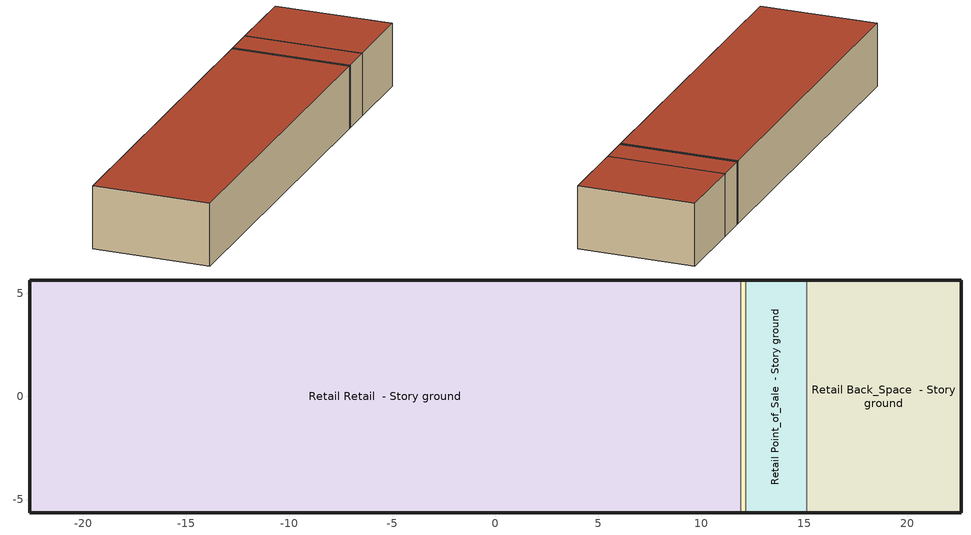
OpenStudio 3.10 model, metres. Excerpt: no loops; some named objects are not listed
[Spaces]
Retail Retail  - Story ground
 floor ground (Foundation F 1.26W/m*K Perim 80.34m Area 390.12m2): -22.6,-5.65 -22.6,5.65 11.91,5.65 11.91,-5.65 z0
 wall outside (Retail Retail  - Story ground Wall 1 c tbd): -22.6,5.65 -22.6,-5.65 z0:6.1
 wall outside (Retail Retail  - Story ground Wall 3 c tbd): 11.91,5.65 -22.6,5.65 z0:6.1
 wall outside (Retail Retail  - Story ground Wall 4 c tbd): -22.6,-5.65 11.91,-5.65 z0:6.1
 wall to Retail Entry  - Story ground: 11.91,-5.65 11.91,5.65 z0:6.1
 roof outside (Retail Retail  - Story ground RoofCeiling 1 c tbd): 11.91,-5.65 11.91,5.65 -22.6,5.65 -22.6,-5.65 z6.1
Retail Entry  - Story ground
 floor ground (Foundation F 1.26W/m*K Perim 0.47m Area 2.66m2): 11.91,-5.65 11.91,5.65 12.15,5.65 12.15,-5.65 z0
 wall outside (Retail Entry  - Story ground Wall 3 c tbd): 12.15,5.65 11.91,5.65 z0:6.1
 wall outside (Retail Entry  - Story ground Wall 2 c tbd): 11.91,-5.65 12.15,-5.65 z0:6.1
 wall to Retail Point_of_Sale  - Story ground: 12.15,-5.65 12.15,5.65 z0:6.1
 roof outside (Retail Entry  - Story ground RoofCeiling 1 c tbd): 12.15,-5.65 12.15,5.65 11.91,5.65 11.91,-5.65 z6.1
Retail Point_of_Sale  - Story ground
 floor ground (Foundation F 1.26W/m*K Perim 5.94m Area 33.57m2): 12.15,-5.65 12.15,5.65 15.12,5.65 15.12,-5.65 z0
 wall outside (Retail Point_of_Sale  - Story ground Wall 3 c tbd): 15.12,5.65 12.15,5.65 z0:6.1
 wall outside (Retail Point_of_Sale  - Story ground Wall 2 c tbd): 12.15,-5.65 15.12,-5.65 z0:6.1
 wall to Retail Back_Space  - Story ground: 15.12,-5.65 15.12,5.65 z0:6.1
 roof outside (Retail Point_of_Sale  - Story ground RoofCeiling 1 c tbd): 15.12,-5.65 15.12,5.65 12.15,5.65 12.15,-5.65 z6.1
Retail Back_Space  - Story ground
 floor ground (Foundation F 1.26W/m*K Perim 26.28m Area 84.62m2): 15.12,-5.65 15.12,5.65 22.6,5.65 22.6,-5.65 z0
 wall outside (Retail Back_Space  - Story ground Wall 2 c tbd): 22.6,5.65 15.12,5.65 z0:6.1
 wall outside (Retail Back_Space  - Story ground Wall 4 c tbd): 22.6,-5.65 22.6,5.65 z0:6.1
 wall outside (Retail Back_Space  - Story ground Wall 3 c tbd): 15.12,-5.65 22.6,-5.65 z0:6.1
 roof outside (Retail Back_Space  - Story ground RoofCeiling 1 c tbd): 22.6,-5.65 22.6,5.65 15.12,5.65 15.12,-5.65 z6.1
[Building]
ComStock DOE Ref 1980-2004|RetailStandalone: North Axis {deg}=135; Default Construction Set=ComStock DOE Ref 1980-2004 - Retail - ASHRAE 169-2013-3A; Default Schedule Set=Building Default Schedule Set; Standards Building Type=Retail
[Site]
Dothan Rgnl_AL_USA: Latitude {deg}=31.32; Longitude {deg}=-85.45; Time Zone {hr}=-6; Elevation {m}=108; Terrain=City
[Site:WaterMainsTemperature]
Calculation Method=Correlation; Annual Average Outdoor Air Temperature {C}=19.6408; Maximum Difference In Monthly Average Outdoor Air Temperatures {deltaC}=19.94
[SizingPeriod:DesignDay] Barometric Pressure {Pa}=100034; Wind Speed {m/s}=3.5; Wind Direction {deg}=320; Rain Indicator=No; Snow Indicator=No; Day of Month=21; Daylight Saving Time Indicator=No; Humidity Condition Type=Wetbulb; Dry-Bulb Temperature Range Modifier Type=DefaultMultipliers
Name | Maximum Dry-Bulb Temperature {C} | Daily Dry-Bulb Temperature Range {deltaC} | Month | Day Type | Wetbulb or DewPoint at Maximum Dry-Bulb {C} | Solar Model Indicator | ASHRAE Clear Sky Optical Depth for Beam Irradiance | ASHRAE Clear Sky Optical Depth for Diffuse Irradiance | Sky Clearness
Dothan Rgnl Ann Clg .4% Condns DB=>MWB 1 | 35.9 | 9.9 | 7 | SummerDesignDay | 24.5 | ASHRAETau | 0.45 | 2.192
Dothan Rgnl Ann Clg .4% Condns WB=>MDB 1 | 32.1 | 9.9 | 7 | SummerDesignDay | 26.6 | ASHRAETau | 0.45 | 2.192
Dothan Rgnl Ann Htg 99.6% Condns DB 1 | -2.5 | 0 | 1 | WinterDesignDay | -2.5 | ASHRAEClearSky |  |  | 0
Dothan Rgnl August .4% Condns DB=>MCWB 1 | 37 | 9.8 | 8 | SummerDesignDay | 25.6 | ASHRAETau | 0.423 | 2.313
[ClimateZones]
Climate Zone Institution Name 1=ASHRAE; Climate Zone Document Name 1=ANSI/ASHRAE Standard 169; Climate Zone Document Year 1=2006; Climate Zone Value 1=ASHRAE 169-2013-3A; Climate Zone Institution Name 2=CEC; Climate Zone Document Name 2=California Climate Zone Descriptions; Climate Zone Document Year 2=1995
[Site:GroundTemperature:FCfactorMethod]
January Ground Temperature {C}=21.59; February Ground Temperature {C}=13.11; March Ground Temperature {C}=12.01; April Ground Temperature {C}=7.47; May Ground Temperature {C}=17.18; June Ground Temperature {C}=14.77; July Ground Temperature {C}=18.14; August Ground Temperature {C}=24.5; September Ground Temperature {C}=27; October Ground Temperature {C}=27.41; November Ground Temperature {C}=26.18; December Ground Temperature {C}=26.33
[Construction:FfactorGroundFloor] F-Factor {W/m-K}=1.26344
Name | Area {m2} | PerimeterExposed {m}
Foundation F 1.26W/m*K Perim 5.94m Area 33.57m2 | 33.5705 | 5.94048
Foundation F 1.26W/m*K Perim 0.47m Area 2.66m2 | 2.65703 | 0.470175
Foundation F 1.26W/m*K Perim 26.28m Area 84.62m2 | 84.6161 | 26.2756
Foundation F 1.26W/m*K Perim 80.34m Area 390.12m2 | 390.123 | 80.3367
[DefaultConstructionSet]
ComStock DOE Ref 1980-2004 - Retail - ASHRAE 169-2013-3A: Default Exterior Surface Constructions=Default Surface Constructions 1; Default Interior Surface Constructions=Default Surface Constructions 2; Default Ground Contact Surface Constructions=Default Surface Constructions 3; Default Exterior SubSurface Constructions=Default Sub Surface Constructions 1; Default Interior SubSurface Constructions=Default Sub Surface Constructions 2; Interior Partition Construction=Typical Interior Partition
[DefaultSurfaceConstructions]
Name | Floor Construction | Wall Construction | Roof Ceiling Construction
Default Surface Constructions 1 | Typical Insulated Exterior Mass Floor | Typical Insulated Exterior Mass Wall R-3.45 | Typical IEAD Roof R-13.89
Default Surface Constructions 2 | Typical Interior Floor | Typical Interior Wall | Typical Interior Ceiling
Default Surface Constructions 3 | Typical Insulated Carpeted 6in Slab Floor | Typical Insulated Basement Mass Wall R-6.99
[Construction]
Typical Insulated Exterior Mass Floor: Typical Insulation R-1.06, 4 in. Normalweight Concrete Floor, Typical Carpet Pad
Typical Insulated Exterior Mass Wall R-3.45: 1IN Stucco, 8IN CONCRETE HW RefBldg, Typical Insulation R-1.06, 1/2IN Gypsum
Typical IEAD Roof R-13.89: Roof Membrane, Typical Insulation R-12.77, Metal Roof Surface
Typical Interior Floor: 100mm Normalweight concrete floor, CP02 CARPET PAD
Typical Interior Wall: G01 13mm gypsum board, G01 13mm gypsum board
Typical Interior Ceiling: CP02 CARPET PAD, 100mm Normalweight concrete floor
Typical Insulated Carpeted 6in Slab Floor: 6 in. Normalweight Concrete Floor, Typical Carpet Pad
Typical Insulated Basement Mass Wall R-6.99: Typical Insulation R-5.44, 8 in. Concrete Block Basement Wall
U 0.72 SHGC 0.25 Simple Glazing: U 0.72 SHGC 0.25 Simple Glazing
Typical Insulated Metal Door: F08 Metal surface, Typical Insulation
U 0.88 SHGC 0.16 Sgl Ref-A-L Clr 6mm: REF A CLEAR LO 6MM
Typical Overhead Door: Typical Insulation
Typical Interior Window: Clear 3mm
Typical Interior Door; Typical Interior Partition: G05 25mm wood
InteriorFurnishings: Std Wood 6inch
Retail Back_Space  - Story ground RoofCeiling 1 c tbd: Roof Membrane, Retail Back_Space  - Story ground RoofCeiling 1 m tbd, Metal Roof Surface
Retail Back_Space  - Story ground Wall 2 c tbd: 1IN Stucco, 8IN CONCRETE HW RefBldg, Retail Back_Space  - Story ground Wall 2 m tbd, 1/2IN Gypsum
Retail Back_Space  - Story ground Wall 3 c tbd: 1IN Stucco, 8IN CONCRETE HW RefBldg, Retail Back_Space  - Story ground Wall 3 m tbd, 1/2IN Gypsum
Retail Back_Space  - Story ground Wall 4 c tbd: 1IN Stucco, 8IN CONCRETE HW RefBldg, Retail Back_Space  - Story ground Wall 4 m tbd, 1/2IN Gypsum
Retail Entry  - Story ground RoofCeiling 1 c tbd: Roof Membrane, Retail Entry  - Story ground RoofCeiling 1 m tbd, Metal Roof Surface
Retail Entry  - Story ground Wall 2 c tbd: 1IN Stucco, 8IN CONCRETE HW RefBldg, Retail Entry  - Story ground Wall 2 m tbd, 1/2IN Gypsum
Retail Entry  - Story ground Wall 3 c tbd: 1IN Stucco, 8IN CONCRETE HW RefBldg, Retail Entry  - Story ground Wall 3 m tbd, 1/2IN Gypsum
Retail Point_of_Sale  - Story ground RoofCeiling 1 c tbd: Roof Membrane, Retail Point_of_Sale  - Story ground RoofCeiling 1 m tbd, Metal Roof Surface
Retail Point_of_Sale  - Story ground Wall 2 c tbd: 1IN Stucco, 8IN CONCRETE HW RefBldg, Retail Point_of_Sale  - Story ground Wall 2 m tbd, 1/2IN Gypsum
Retail Point_of_Sale  - Story ground Wall 3 c tbd: 1IN Stucco, 8IN CONCRETE HW RefBldg, Retail Point_of_Sale  - Story ground Wall 3 m tbd, 1/2IN Gypsum
Retail Retail  - Story ground RoofCeiling 1 c tbd: Roof Membrane, Retail Retail  - Story ground RoofCeiling 1 m tbd, Metal Roof Surface
Retail Retail  - Story ground Wall 1 c tbd: 1IN Stucco, 8IN CONCRETE HW RefBldg, Retail Retail  - Story ground Wall 1 m tbd, 1/2IN Gypsum
Retail Retail  - Story ground Wall 3 c tbd: 1IN Stucco, 8IN CONCRETE HW RefBldg, Retail Retail  - Story ground Wall 3 m tbd, 1/2IN Gypsum
Retail Retail  - Story ground Wall 4 c tbd: 1IN Stucco, 8IN CONCRETE HW RefBldg, Retail Retail  - Story ground Wall 4 m tbd, 1/2IN Gypsum
[Material:NoMass] Roughness=Smooth; Thermal Absorptance=0.9; Solar Absorptance=0.7
Name | Thermal Resistance {m2-K/W} | Visible Absorptance
Typical Insulation R-1.06 | 0.18664 | 0.7
Typical Carpet Pad; CP02 CARPET PAD | 0.21648 | 0.8
Typical Insulation R-12.77 | 2.24922 | 0.7
Typical Insulation R-5.44 | 0.958542 | 0.7
Typical Insulation | 0.0282222 | 0.7
Retail Back_Space  - Story ground RoofCeiling 1 m tbd | 1.77704 | 0.7
Retail Back_Space  - Story ground Wall 2 m tbd; Retail Back_Space  - Story ground Wall 3 m tbd | 0.182782 | 0.7
Retail Back_Space  - Story ground Wall 4 m tbd; Retail Retail  - Story ground Wall 1 m tbd | 0.182784 | 0.7
Retail Entry  - Story ground RoofCeiling 1 m tbd; Retail Point_of_Sale  - Story ground RoofCeiling 1 m tbd | 1.95343 | 0.7
Retail Entry  - Story ground Wall 2 m tbd; Retail Entry  - Story ground Wall 3 m tbd | 0.182376 | 0.7
Retail Point_of_Sale  - Story ground Wall 2 m tbd; Retail Point_of_Sale  - Story ground Wall 3 m tbd | 0.182774 | 0.7
Retail Retail  - Story ground RoofCeiling 1 m tbd | 1.91226 | 0.7
Retail Retail  - Story ground Wall 3 m tbd; Retail Retail  - Story ground Wall 4 m tbd | 0.182786 | 0.7
[Material] Thermal Absorptance=0.9
Name | Roughness | Thickness {m} | Conductivity {W/m-K} | Density {kg/m3} | Specific Heat {J/kg-K} | Solar Absorptance | Visible Absorptance
4 in. Normalweight Concrete Floor | MediumRough | 0.1016 | 2.31 | 2322 | 832 | 0.7 | 0.7
1IN Stucco | Smooth | 0.0253 | 0.6918 | 1858 | 837 | 0.7 | 0.92
8IN CONCRETE HW RefBldg | Rough | 0.2032 | 1.311 | 2240 | 836.8 | 0.7 | 0.7
1/2IN Gypsum | Smooth | 0.0127 | 0.16 | 784.9 | 830 | 0.4 | 0.4
Roof Membrane | VeryRough | 0.0095 | 0.16 | 1121.29 | 1460 | 0.7 | 0.7
Metal Roof Surface; F08 Metal surface | Smooth | 0.0008 | 45.28 | 7824 | 500 | 0.7 | 0.7
100mm Normalweight concrete floor | MediumRough | 0.1016 | 2.31045 | 2322 | 832.557 | 0.7 | 0.7
G01 13mm gypsum board | Smooth | 0.0127 | 0.160031 | 800.001 | 1090.73 | 0.7 | 0.5
6 in. Normalweight Concrete Floor | MediumRough | 0.1524 | 2.31 | 2322 | 832 | 0.7 | 0.7
8 in. Concrete Block Basement Wall | MediumRough | 0.2032 | 1.326 | 1842 | 912 | 0.7 | 0.7
G05 25mm wood | MediumSmooth | 0.0254 | 0.15 | 608 | 1630 | 0.5 | 0.5
Std Wood 6inch | MediumSmooth | 0.15 | 0.12 | 540 | 1210 | 0.7 | 0.7
[DefaultSubSurfaceConstructions]
Name | Fixed Window Construction | Operable Window Construction | Door Construction | Glass Door Construction | Overhead Door Construction | Tubular Daylight Dome Construction | Tubular Daylight Diffuser Construction
Default Sub Surface Constructions 1 | U 0.72 SHGC 0.25 Simple Glazing | U 0.72 SHGC 0.25 Simple Glazing | Typical Insulated Metal Door | U 0.88 SHGC 0.16 Sgl Ref-A-L Clr 6mm | Typical Overhead Door | Typical Interior Window | Typical Interior Window
Default Sub Surface Constructions 2 | Typical Interior Window | Typical Interior Window | Typical Interior Door
[WindowMaterial:SimpleGlazingSystem]
U 0.72 SHGC 0.25 Simple Glazing: U-Factor {W/m2-K}=4.08835; Solar Heat Gain Coefficient=0.25; Visible Transmittance=0.81
[WindowMaterial:Glazing] Optical Data Type=SpectralAverage; Infrared Transmittance at Normal Incidence=0; Front Side Infrared Hemispherical Emissivity=0.84; Conductivity {W/m-K}=0.9; Dirt Correction Factor for Solar and Visible Transmittance=1; Solar Diffusing=No
Name | Thickness {m} | Solar Transmittance at Normal Incidence | Front Side Solar Reflectance at Normal Incidence | Back Side Solar Reflectance at Normal Incidence | Visible Transmittance at Normal Incidence | Front Side Visible Reflectance at Normal Incidence | Back Side Visible Reflectance at Normal Incidence | Back Side Infrared Hemispherical Emissivity
REF A CLEAR LO 6MM | 0.006 | 0.066 | 0.341 | 0.493 | 0.08 | 0.41 | 0.37 | 0.4
Clear 3mm | 0.003 | 0.837 | 0.075 | 0.075 | 0.898 | 0.081 | 0.081 | 0.84
[SpaceType] Standards Building Type=Retail
Name | Default Schedule Set | Design Specification Outdoor Air Object | Standards Space Type
Retail Entry - ComStock DOE Ref 1980-2004 | Retail Entry Schedule Set | Retail Entry Ventilation | Entry
Retail Point_of_Sale - ComStock DOE Ref 1980-2004 | Retail Point_of_Sale Schedule Set | Retail Point_of_Sale Ventilation | Point_of_Sale
Retail Back_Space - ComStock DOE Ref 1980-2004 | Retail Back_Space Schedule Set | Retail Back_Space Ventilation | Back_Space
Retail Retail - ComStock DOE Ref 1980-2004 | Retail Retail Schedule Set | Retail Retail Ventilation | Retail
[BuildingStory]
Story ground: Nominal Z Coordinate {m}=0; Nominal Floor to Floor Height {m}=6.096
[Space] Building Story=Story ground
Name | Space Type | Thermal Zone
Retail Retail  - Story ground | Retail Retail - ComStock DOE Ref 1980-2004 | Zone Retail Retail  - Story ground
Retail Entry  - Story ground | Retail Entry - ComStock DOE Ref 1980-2004 | Zone Retail Entry  - Story ground
Retail Point_of_Sale  - Story ground | Retail Point_of_Sale - ComStock DOE Ref 1980-2004 | Zone Retail Point_of_Sale  - Story ground
Retail Back_Space  - Story ground | Retail Back_Space - ComStock DOE Ref 1980-2004 | Zone Retail Back_Space  - Story ground
[ThermalZone] Multiplier=1; Use Ideal Air Loads=No
Name | Thermostat
Zone Retail Retail  - Story ground | Retail Retail - ComStock DOE Ref 1980-2004 Thermostat
Zone Retail Entry  - Story ground | Retail Entry - ComStock DOE Ref 1980-2004 Thermostat
Zone Retail Point_of_Sale  - Story ground | Retail Point_of_Sale - ComStock DOE Ref 1980-2004 Thermostat
Zone Retail Back_Space  - Story ground | Retail Back_Space - ComStock DOE Ref 1980-2004 Thermostat
[Sizing:Zone]
Zone Retail Entry  - Story ground: Zone Cooling Design Supply Air Temperature Input Method=SupplyAirTemperature; Zone Cooling Design Supply Air Temperature {C}=14; Zone Cooling Design Supply Air Temperature Difference {deltaC}=11.11; Zone Heating Design Supply Air Temperature Input Method=SupplyAirTemperature; Zone Heating Design Supply Air Temperature {C}=50; Zone Heating Design Supply Air Temperature Difference {deltaC}=11.11; Zone Cooling Design Supply Air Humidity Ratio {kg-H2O/kg-air}=0.0085; Zone Heating Design Supply Air Humidity Ratio {kg-H2O/kg-air}=0.008; Cooling Design Air Flow Method=DesignDay; Heating Design Air Flow Method=DesignDay; Heating Maximum Air Flow Fraction=1; Account for Dedicated Outdoor Air System=No; Dedicated Outdoor Air System Control Strategy=NeutralSupplyAir; Dedicated Outdoor Air Low Setpoint Temperature for Design {C}=autosize; Dedicated Outdoor Air High Setpoint Temperature for Design {C}=autosize; Zone Load Sizing Method=Sensible Load Only No Latent Load; Zone Latent Cooling Design Supply Air Humidity Ratio Input Method=HumidityRatioDifference; Zone Cooling Design Supply Air Humidity Ratio Difference {kgWater/kgDryAir}=0.005; Zone Latent Heating Design Supply Air Humidity Ratio Input Method=HumidityRatioDifference; Zone Humidification Design Supply Air Humidity Ratio Difference {kgWater/kgDryAir}=0.005; Sizing Option=Coincident
[Zone equipment]
Zone Retail Entry  - Story ground: Zone Retail Entry  - Story ground Unit Heater
[People:Definition] Number of People Calculation Method=People/Area; Fraction Radiant=0.3
Name | People per Space Floor Area {person/m2}
Retail Back_Space People Definition | 0.0358438
Retail Entry People Definition; Retail Point_of_Sale People Definition; Retail Retail People Definition | 0.161459
[People] Work Efficiency Schedule=Work Efficiency Schedule; Clothing Insulation Schedule=Clothing Schedule; Air Velocity Schedule=Air Velocity Schedule; Multiplier=1
Name | People Definition | Space or SpaceType
Retail Back_Space People | Retail Back_Space People Definition | Retail Back_Space - ComStock DOE Ref 1980-2004
Retail Entry People | Retail Entry People Definition | Retail Entry - ComStock DOE Ref 1980-2004
Retail Point_of_Sale People | Retail Point_of_Sale People Definition | Retail Point_of_Sale - ComStock DOE Ref 1980-2004
Retail Retail People | Retail Retail People Definition | Retail Retail - ComStock DOE Ref 1980-2004
[Lights:Definition] Design Level Calculation Method=Watts/Area; Fraction Visible=0.2; Return Air Fraction=0
Name | Watts per Space Floor Area {W/m2} | Fraction Radiant
Retail Retail - ComStock DOE Ref 1980-2004 General Lights Definition; Retail Point_of_Sale - ComStock DOE Ref 1980-2004 General Lights Definition | 7.28907 | 0.31
Retail Retail - ComStock DOE Ref 1980-2004 Task Lights Definition; Retail Point_of_Sale - ComStock DOE Ref 1980-2004 Task Lights Definition | 5.81868 | 0.125
Retail Back_Space - ComStock DOE Ref 1980-2004 General Lights Definition | 2.62302 | 0.31
Retail Entry - ComStock DOE Ref 1980-2004 General Lights Definition | 2.45217 | 0.31
Retail Entry - ComStock DOE Ref 1980-2004 Task Lights Definition | 1.72345 | 0.125
Retail Entry - ComStock DOE Ref 1980-2004 Wall Wash Lights Definition | 3.12863 | 0.125
[ElectricEquipment:Definition] Design Level Calculation Method=Watts/Area; Fraction Latent=0; Fraction Radiant=0.5; Fraction Lost=0
Name | Watts per Space Floor Area {W/m2}
Retail Back_Space Elec Equip Definition | 5.92185
Retail Entry Elec Equip Definition; Retail Retail Elec Equip Definition | 2.36874
Retail Point_of_Sale Elec Equip Definition | 15.7916
[ElectricEquipment] Schedule=Mercantile_Retail BLDG_EQUIP_EndUseData BPR Adjusted
Name | Electric Equipment Definition | Space or SpaceType
Retail Back_Space Elec Equip | Retail Back_Space Elec Equip Definition | Retail Back_Space - ComStock DOE Ref 1980-2004
Retail Entry Elec Equip | Retail Entry Elec Equip Definition | Retail Entry - ComStock DOE Ref 1980-2004
Retail Point_of_Sale Elec Equip | Retail Point_of_Sale Elec Equip Definition | Retail Point_of_Sale - ComStock DOE Ref 1980-2004
Retail Retail Elec Equip | Retail Retail Elec Equip Definition | Retail Retail - ComStock DOE Ref 1980-2004
[DesignSpecification:OutdoorAir] Outdoor Air Method=Sum
Name | Outdoor Air Flow per Floor Area {m3/s-m2}
Retail Back_Space Ventilation | 0.000762
Retail Entry Ventilation; Retail Point_of_Sale Ventilation; Retail Retail Ventilation | 0.001524
[DefaultScheduleSet]
Name | Number of People Schedule | People Activity Level Schedule | Lighting Schedule | Electric Equipment Schedule | Hours of Operation Schedule
Retail Back_Space Schedule Set; Retail Entry Schedule Set; Retail Point_of_Sale Schedule Set; Retail Retail Schedule Set | Retail Bldg Occ | Retail Activity | Mercantile_Retail BLDG_LIGHT_EndUseData | Mercantile_Retail BLDG_EQUIP_EndUseData
Building Default Schedule Set |  |  |  |  | Building Hours of Operation NonResidential
[Exterior:Lights:Definition]
Name | Design Level {W}
Parking Areas and Drives 0.04 W/ft^2 Def (W/ft^2) | 0.041
Building Facades 0.15 W/ft^2 Def (W/ft^2) | 0.15
Main Entries 30.0 W/ft Def (W/ft) | 30
Other Doors 20.0 W/ft Def (W/ft) | 20
[Exterior:Lights] Control Option=AstronomicalClock
Name | Exterior Lights Definition | Schedule | Multiplier
Parking Areas and Drives 0.04 W/ft^2 | Parking Areas and Drives 0.04 W/ft^2 Def (W/ft^2) | Always On Discrete | 7796.64
Building Facades 0.15 W/ft^2 | Building Facades 0.15 W/ft^2 Def (W/ft^2) | Schedule Ruleset 1 | 7416.2
Main Entries 30.0 W/ft | Main Entries 30.0 W/ft Def (W/ft) | Always On Discrete | 8
Other Doors 20.0 W/ft | Other Doors 20.0 W/ft Def (W/ft) | Always On Discrete | 6.446
[ThermostatSetpoint:DualSetpoint] Heating Setpoint Temperature Schedule=Retail HtgSetp
Name | Cooling Setpoint Temperature Schedule
Retail Back_Space - ComStock DOE Ref 1980-2004 Thermostat; Retail Point_of_Sale - ComStock DOE Ref 1980-2004 Thermostat; Retail Retail - ComStock DOE Ref 1980-2004 Thermostat | Retail ClgSetp
Retail Entry - ComStock DOE Ref 1980-2004 Thermostat | Retail FRONT ENTRY COOLING
[InternalMass:Definition]
Internal Mass Definition 1: Construction=InteriorFurnishings; Design Level Calculation Method=SurfaceArea/Area; Surface Area per Space Floor Area=2
[InternalMass] Internal Mass Definition=Internal Mass Definition 1; Multiplier=1
Name | Space or SpaceType
Retail Point_of_Sale  - Story ground Mass | Retail Point_of_Sale  - Story ground
Retail Back_Space  - Story ground Mass | Retail Back_Space  - Story ground
Retail Retail  - Story ground Mass | Retail Retail  - Story ground
[Coil:Heating:Gas]
Zone Retail Entry  - Story ground UnitHeater Gas Htg Coil 2kBtu/hr 0.8 Thermal Eff: Availability Schedule=Always On Discrete; Gas Burner Efficiency=0.8; Nominal Capacity {W}=492.324; On Cycle Parasitic Electric Load {W}=0; Off Cycle Parasitic Gas Load {W}=0
[AvailabilityManager:NightCycle] Applicability Schedule=Always On Discrete; Control Type=CycleOnAny; Thermostat Tolerance {deltaC}=1.9999; Cycling Run Time Control Type=Thermostat; Cycling Run Time {s}=1800
Availability Manager Night Cycle 1; Availability Manager Night Cycle 2; Availability Manager Night Cycle 3
[Fan:ConstantVolume]
Zone Retail Entry  - Story ground UnitHeater Fan: Availability Schedule=Always On Discrete; Fan Total Efficiency=0.53625; Pressure Rise {Pa}=49.8178; Maximum Flow Rate {m3/s}=0.0132899; Motor Efficiency=0.825; Motor In Airstream Fraction=1
[Lights] Schedule=Mercantile_Retail BLDG_LIGHT_EndUseData BPR Adjusted; Fraction Replaceable=1
Name | Lights Definition | Space or SpaceType
Retail Retail - ComStock DOE Ref 1980-2004 General Lighting | Retail Retail - ComStock DOE Ref 1980-2004 General Lights Definition | Retail Retail - ComStock DOE Ref 1980-2004
Retail Retail - ComStock DOE Ref 1980-2004 Task Lighting | Retail Retail - ComStock DOE Ref 1980-2004 Task Lights Definition | Retail Retail - ComStock DOE Ref 1980-2004
Retail Back_Space - ComStock DOE Ref 1980-2004 General Lighting | Retail Back_Space - ComStock DOE Ref 1980-2004 General Lights Definition | Retail Back_Space - ComStock DOE Ref 1980-2004
Retail Point_of_Sale - ComStock DOE Ref 1980-2004 General Lighting | Retail Point_of_Sale - ComStock DOE Ref 1980-2004 General Lights Definition | Retail Point_of_Sale - ComStock DOE Ref 1980-2004
Retail Point_of_Sale - ComStock DOE Ref 1980-2004 Task Lighting | Retail Point_of_Sale - ComStock DOE Ref 1980-2004 Task Lights Definition | Retail Point_of_Sale - ComStock DOE Ref 1980-2004
Retail Entry - ComStock DOE Ref 1980-2004 General Lighting | Retail Entry - ComStock DOE Ref 1980-2004 General Lights Definition | Retail Entry - ComStock DOE Ref 1980-2004
Retail Entry - ComStock DOE Ref 1980-2004 Task Lighting | Retail Entry - ComStock DOE Ref 1980-2004 Task Lights Definition | Retail Entry - ComStock DOE Ref 1980-2004
Retail Entry - ComStock DOE Ref 1980-2004 Wall Wash Lighting | Retail Entry - ComStock DOE Ref 1980-2004 Wall Wash Lights Definition | Retail Entry - ComStock DOE Ref 1980-2004
[SpaceInfiltration:DesignFlowRate] Design Flow Rate Calculation Method=Flow/ExteriorArea; Flow per Exterior Surface Area {m3/s-m2}=0.000413282; Velocity Term Coefficient=0; Density Basis=Outdoor
Name | Space or SpaceType | Schedule | Constant Term Coefficient | Temperature Term Coefficient | Velocity Squared Term Coefficient
Retail Point_of_Sale  - Story ground HVAC On Infiltration | Retail Point_of_Sale  - Story ground | Infiltration HVAC On Schedule 1 | -0.0629 | 0.0072 | 0.0447
Retail Point_of_Sale  - Story ground HVAC Off Infiltration | Retail Point_of_Sale  - Story ground | Infiltration HVAC Off Schedule 1 | 0 | 0.0111 | 0.0593
Retail Entry  - Story ground HVAC On Infiltration | Retail Entry  - Story ground | Infiltration HVAC On Schedule 1 | -0.0629 | 0.0072 | 0.0447
Retail Entry  - Story ground HVAC Off Infiltration | Retail Entry  - Story ground | Infiltration HVAC Off Schedule 1 | 0 | 0.0111 | 0.0593
Retail Back_Space  - Story ground HVAC On Infiltration | Retail Back_Space  - Story ground | Infiltration HVAC On Schedule 1 | -0.0629 | 0.0072 | 0.0447
Retail Back_Space  - Story ground HVAC Off Infiltration | Retail Back_Space  - Story ground | Infiltration HVAC Off Schedule 1 | 0 | 0.0111 | 0.0593
Retail Retail  - Story ground HVAC On Infiltration | Retail Retail  - Story ground | Infiltration HVAC On Schedule 1 | -0.0629 | 0.0072 | 0.0447
Retail Retail  - Story ground HVAC Off Infiltration | Retail Retail  - Story ground | Infiltration HVAC Off Schedule 1 | 0 | 0.0111 | 0.0593
[Schedule:Ruleset]
Name | Default Day Schedule | Summer Design Day Schedule | Winter Design Day Schedule
Clothing Schedule | Clothing Schedule Default Winter Clothes
Air Velocity Schedule | Air Velocity Schedule Default
Work Efficiency Schedule | Work Efficiency Schedule Default
Retail Bldg Occ | Retail Bldg Occ Default | Retail Bldg Occ Summer Design Day | Retail Bldg Occ Winter Design Day
Retail Activity | Retail Activity Default | Retail Activity Summer Design Day | Retail Activity Winter Design Day
Mercantile_Retail BLDG_LIGHT_EndUseData | Mercantile_Retail BLDG_LIGHT_EndUseData Default | Mercantile_Retail BLDG_LIGHT_EndUseData Summer Design Day | Mercantile_Retail BLDG_LIGHT_EndUseData Winter Design Day
Mercantile_Retail BLDG_EQUIP_EndUseData | Mercantile_Retail BLDG_EQUIP_EndUseData Default | Mercantile_Retail BLDG_EQUIP_EndUseData Summer Design Day | Mercantile_Retail BLDG_EQUIP_EndUseData Winter Design Day
Schedule Ruleset 1 | Schedule Day 9
Retail HtgSetp | Retail HtgSetp Default | Schedule Day 36 | Schedule Day 37
Retail ClgSetp | Retail ClgSetp Default | Schedule Day 34 | Schedule Day 35
Retail FRONT ENTRY COOLING | Retail FRONT ENTRY COOLING Default | Retail FRONT ENTRY COOLING Summer Design Day | Retail FRONT ENTRY COOLING Winter Design Day
Building Hours of Operation NonResidential | Building Hours of Operation NonResidential Default | Building Hours of Operation NonResidential Summer Design Day | Building Hours of Operation NonResidential Winter Design Day
Mercantile_Retail BLDG_LIGHT_EndUseData BPR Adjusted | Mercantile_Retail BLDG_LIGHT_EndUseData Default 2 | Mercantile_Retail BLDG_LIGHT_EndUseData Summer Design Day 1 | Mercantile_Retail BLDG_LIGHT_EndUseData Winter Design Day 1
Mercantile_Retail BLDG_EQUIP_EndUseData BPR Adjusted | Mercantile_Retail BLDG_EQUIP_EndUseData Default 1 | Mercantile_Retail BLDG_EQUIP_EndUseData Summer Design Day 1 | Mercantile_Retail BLDG_EQUIP_EndUseData Winter Design Day 1
Infiltration HVAC On Schedule 1 | Zone Retail Retail  - Story ground PSZ-AC Occ Sch Default 3 | Zone Retail Retail  - Story ground PSZ-AC Occ Sch Summer Design Day 3 | Zone Retail Retail  - Story ground PSZ-AC Occ Sch Winter Design Day 3
Infiltration HVAC Off Schedule 1 | Infiltration HVAC Off Schedule Default Day Schedule | Infiltration HVAC Off Schedule Summer Design Day Schedule 1 | Infiltration HVAC Off Schedule Winter Design Day Schedule 1
[Schedule:Day]
Clothing Schedule Default Winter Clothes; Building Hours of Operation NonResidential Winter Design Day; Building Hours of Operation NonResidential Summer Design Day; Zone Retail Retail  - Story ground PSZ-AC Occ Sch Summer Design Day 3; Zone Retail Retail  - Story ground PSZ-AC Occ Sch Winter Design Day 3: 24, 0, 1
Clothing Schedule Summer Clothes: 24, 0, 0.5
Air Velocity Schedule Default: 24, 0, 0.2
Work Efficiency Schedule Default; Infiltration HVAC Off Schedule Summer Design Day Schedule 1; Infiltration HVAC Off Schedule Winter Design Day Schedule 1: 24, 0, 0
Retail Bldg Occ Default: No, 10, 0, 0, 10, 15, 0.025, 10, 30, 0.05, 10, 45, 0.075, 11, 0, 0.1, 11, 15, 0.125, 11, 30, 0.15, 11, 45, 0.175, 12, 0, 0.2, 12, 15, 0.325, 12, 30, 0.45, 12, 45, 0.575, 13, 0, 0.7, 13, 15, 0.6, 13, 30, 0.5, 13, 45, 0.525, 14, 0, 0.55, 14, 15, 0.575, 14, 30, 0.6, 14, 45, 0.625, 15, 0, 0.65, 15, 15, 0.675, 15, 30, 0.7, 15, 45, 0.65, 16, 0, 0.6, 16, 15, 0.55, 16, 30, 0.5, 16, 45, 0.55, 17, 0, 0.6, 17, 15, 0.65, 17, 30, 0.7, 17, 45, 0.6, 18, 0, 0.5, 18, 15, 0.4, 18, 30, 0.3, 18, 45, 0.2625, 19, 0, 0.225, 19, 15, 0.1875, 19, 30, 0.15, 19, 45, 0.1125, 20, 0, 0.075, 20, 15, 0.0375, 20, 30, 0, 24, 0, 0
Retail Bldg Occ Sat Day: No, 7, 15, 0, 7, 30, 0.025, 7, 45, 0.05, 8, 0, 0.075, 8, 15, 0.1, 8, 30, 0.125, 8, 45, 0.15, 9, 0, 0.175, 9, 15, 0.2, 9, 30, 0.275, 9, 45, 0.35, 10, 0, 0.425, 10, 15, 0.5, 10, 30, 0.525, 10, 45, 0.55, 11, 0, 0.575, 11, 15, 0.6, 11, 30, 0.65, 11, 45, 0.7, 12, 0, 0.75, 12, 15, 0.8, 17, 15, 0.8, 17, 30, 0.75, 17, 45, 0.7, 18, 0, 0.65, 18, 15, 0.6, 18, 30, 0.5, 18, 45, 0.4, 19, 0, 0.3, 19, 15, 0.2, 21, 15, 0.2, 21, 30, 0.175, 21, 45, 0.15, 22, 0, 0.125, 22, 15, 0.1, 22, 30, 0.075, 22, 45, 0.05, 23, 0, 0.025, 23, 15, 0, 24, 0, 0
Retail Bldg Occ Sun Day: No, 7, 15, 0, 7, 30, 0.025, 7, 45, 0.05, 8, 0, 0.075, 8, 15, 0.1, 8, 30, 0.125, 8, 45, 0.15, 9, 0, 0.175, 9, 15, 0.2, 9, 45, 0.2, 10, 0, 0.211111, 10, 15, 0.222222, 10, 30, 0.233333, 10, 45, 0.244444, 11, 0, 0.255556, 11, 15, 0.266667, 11, 30, 0.277778, 11, 45, 0.288889, 12, 0, 0.3, 12, 15, 0.311111, 12, 30, 0.322222, 12, 45, 0.333333, 13, 0, 0.344444, 13, 15, 0.355556, 13, 30, 0.366667, 13, 45, 0.377778, 14, 0, 0.388889, 14, 15, 0.4, 20, 15, 0.4, 20, 30, 0.35, 20, 45, 0.3, 21, 0, 0.25, 21, 15, 0.2, 21, 30, 0.175, 21, 45, 0.15, 22, 0, 0.125, 22, 15, 0.1, 22, 30, 0.075, 22, 45, 0.05, 23, 0, 0.025, 23, 15, 0, 24, 0, 0
Retail Bldg Occ Winter Design Day; Retail Bldg Occ Summer Design Day; Mercantile_Retail BLDG_LIGHT_EndUseData Summer Design Day; Mercantile_Retail BLDG_EQUIP_EndUseData Summer Design Day; Mercantile_Retail BLDG_LIGHT_EndUseData Summer Design Day 1; Mercantile_Retail BLDG_EQUIP_EndUseData Summer Design Day 1: No, 24, 0, 1
Retail Activity Default: No, 22, 30, 120, 24, 0, 120
Retail Activity Winter Design Day; Retail Activity Summer Design Day: No, 24, 0, 120
Mercantile_Retail BLDG_LIGHT_EndUseData Default: No, 0, 15, 0.073428, 0, 30, 0.0731048, 0, 45, 0.0727816, 1, 0, 0.0724585, 1, 15, 0.0721353, 1, 30, 0.0718121, 1, 45, 0.0714889, 2, 0, 0.0711657, 2, 15, 0.0708425, 2, 30, 0.0705193, 2, 45, 0.0701962, 3, 0, 0.069873, 3, 15, 0.0695498, 3, 30, 0.0692266, 3, 45, 0.0689034, 4, 0, 0.0685802, 4, 15, 0.068257, 4, 30, 0.0679339, 4, 45, 0.0676107, 5, 0, 0.0672875, 5, 15, 0.0669643, 5, 30, 0.0666411, 5, 45, 0.0663179, 6, 0, 0.0659947, 6, 15, 0.0655365, 6, 30, 0.0650782, 6, 45, 0.0646199, 7, 0, 0.0641616, 7, 15, 0.0659415, 7, 30, 0.0677214, 7, 45, 0.0695013, 8, 0, 0.0712813, 8, 15, 0.0775099, 8, 30, 0.0837386, 8, 45, 0.0899672, 9, 0, 0.0961959, 9, 15, 0.112231, 9, 30, 0.128267, 9, 45, 0.144303, 10, 0, 0.160338, 10, 15, 0.216883, 10, 30, 0.273428, 10, 45, 0.329972, 11, 0, 0.386517, 11, 15, 0.482703, 11, 30, 0.578889, 11, 45, 0.675075, 12, 0, 0.771261, 12, 15, 0.813948, 12, 30, 0.856634, 12, 45, 0.899321, 13, 0, 0.942007, 13, 15, 0.951334, 13, 30, 0.96066, 13, 45, 0.969987, 14, 0, 0.970933, 14, 15, 0.971013, 14, 30, 0.971093, 14, 45, 0.971154, 15, 0, 0.971215, 15, 15, 0.971276, 15, 30, 0.971337, 15, 45, 0.971338, 16, 0, 0.971338, 16, 15, 0.971339, 16, 30, 0.97134, 16, 45, 0.971347, 17, 0, 0.971355, 17, 15, 0.971362, 17, 30, 0.971369, 17, 45, 0.971319, 18, 0, 0.971268, 18, 15, 0.971217, 18, 30, 0.969211, 18, 45, 0.968137, 19, 0, 0.967063, 19, 15, 0.935605, 19, 30, 0.904148, 19, 45, 0.872691, 20, 0, 0.841234, 20, 15, 0.733932, 20, 30, 0.626629, 20, 45, 0.519327, 21, 0, 0.412025, 21, 15, 0.341961, 21, 30, 0.271897, 21, 45, 0.201833, 22, 0, 0.131769, 22, 15, 0.119491, 22, 30, 0.107213, 22, 45, 0.0949353, 23, 0, 0.0826573, 23, 15, 0.0804308, 23, 30, 0.0782042, 23, 45, 0.0759777, 24, 0, 0.0737512
Mercantile_Retail BLDG_LIGHT_EndUseData Sun Day: No, 0, 15, 0.575772, 0, 30, 0.527988, 0, 45, 0.480203, 1, 0, 0.432419, 1, 15, 0, 1, 30, 0.000416251, 1, 45, 0.000832503, 2, 0, 0.00124875, 2, 15, 0.00166501, 2, 30, 0.00258467, 2, 45, 0.00350433, 3, 0, 0.004424, 3, 15, 0.00534366, 3, 30, 0.00757475, 3, 45, 0.00980583, 4, 0, 0.0120369, 4, 15, 0.014268, 4, 30, 0.0188815, 4, 45, 0.023495, 5, 0, 0.0281085, 5, 15, 0.032722, 5, 30, 0.0585472, 5, 45, 0.0843724, 6, 0, 0.110198, 6, 15, 0.136023, 6, 30, 0.216947, 6, 45, 0.297871, 7, 0, 0.378795, 7, 15, 0.45972, 7, 30, 0.549618, 7, 45, 0.639517, 8, 0, 0.729416, 8, 15, 0.819315, 8, 30, 0.855927, 8, 45, 0.892539, 9, 0, 0.929152, 9, 15, 0.965764, 9, 30, 0.966698, 9, 45, 0.967633, 10, 0, 0.968568, 10, 15, 0.969502, 10, 30, 0.969527, 10, 45, 0.969551, 11, 0, 0.969576, 11, 15, 0.969601, 11, 30, 0.969625, 11, 45, 0.96965, 12, 0, 0.969674, 12, 15, 0.969699, 12, 30, 0.969724, 12, 45, 0.969748, 13, 0, 0.969773, 13, 15, 0.969798, 13, 30, 0.969822, 13, 45, 0.969847, 14, 0, 0.96994, 14, 15, 0.970033, 14, 30, 0.970126, 14, 45, 0.970219, 15, 0, 0.970234, 15, 15, 0.970249, 15, 30, 0.970264, 15, 45, 0.970279, 16, 0, 0.970226, 16, 15, 0.970174, 16, 30, 0.970122, 16, 45, 0.97007, 17, 0, 0.970045, 17, 15, 0.97002, 17, 30, 0.969995, 17, 45, 0.96997, 18, 0, 0.969945, 18, 15, 0.96992, 18, 30, 0.969895, 18, 45, 0.969871, 19, 0, 0.969846, 19, 15, 0.969821, 19, 30, 0.969796, 19, 45, 0.969771, 20, 0, 0.969746, 20, 15, 0.969721, 20, 30, 0.969179, 20, 45, 0.968637, 21, 0, 0.968095, 21, 15, 0.967554, 21, 30, 0.959078, 21, 45, 0.950602, 22, 0, 0.942126, 22, 15, 0.93365, 22, 30, 0.895869, 22, 45, 0.858087, 23, 0, 0.820306, 23, 15, 0.782524, 23, 30, 0.730836, 23, 45, 0.679148, 24, 0, 0.62746
Mercantile_Retail BLDG_LIGHT_EndUseData Winter Design Day; Mercantile_Retail BLDG_EQUIP_EndUseData Winter Design Day; Mercantile_Retail BLDG_LIGHT_EndUseData Winter Design Day 1; Mercantile_Retail BLDG_EQUIP_EndUseData Winter Design Day 1: No, 24, 0, 0
Mercantile_Retail BLDG_EQUIP_EndUseData Default: No, 0, 15, 0.476371, 0, 30, 0.475142, 0, 45, 0.473913, 1, 0, 0.472683, 1, 15, 0.471454, 1, 30, 0.470225, 1, 45, 0.468996, 2, 0, 0.467767, 2, 15, 0.466537, 2, 30, 0.465308, 2, 45, 0.464079, 3, 0, 0.46285, 3, 15, 0.461621, 3, 30, 0.460392, 3, 45, 0.459162, 4, 0, 0.457933, 4, 15, 0.456704, 4, 30, 0.455475, 4, 45, 0.454246, 5, 0, 0.453017, 5, 15, 0.451788, 5, 30, 0.450558, 5, 45, 0.449329, 6, 0, 0.4481, 6, 15, 0.443925, 6, 30, 0.43975, 6, 45, 0.435575, 7, 0, 0.4314, 7, 15, 0.428325, 7, 30, 0.42525, 7, 45, 0.422175, 8, 0, 0.4191, 8, 15, 0.4186, 8, 30, 0.4181, 8, 45, 0.4176, 9, 0, 0.4171, 9, 15, 0.417625, 9, 30, 0.41815, 9, 45, 0.418675, 10, 0, 0.4192, 10, 15, 0.420075, 10, 30, 0.42095, 10, 45, 0.421825, 11, 0, 0.4227, 11, 15, 0.425075, 11, 30, 0.42745, 11, 45, 0.429825, 12, 0, 0.4322, 12, 15, 0.4372, 12, 30, 0.4422, 12, 45, 0.4472, 13, 0, 0.4522, 13, 15, 0.467067, 13, 30, 0.481933, 13, 45, 0.4968, 14, 0, 0.6537, 14, 15, 0.6766, 14, 30, 0.6995, 14, 45, 0.712125, 15, 0, 0.72475, 15, 15, 0.737375, 15, 30, 0.75, 15, 45, 0.75605, 16, 0, 0.7621, 16, 15, 0.76815, 16, 30, 0.7742, 16, 45, 0.776275, 17, 0, 0.77835, 17, 15, 0.780425, 17, 30, 0.7825, 17, 45, 0.784133, 18, 0, 0.785767, 18, 15, 0.7874, 18, 30, 0.7665, 18, 45, 0.7566, 19, 0, 0.7467, 19, 15, 0.735225, 19, 30, 0.72375, 19, 45, 0.712275, 20, 0, 0.7008, 20, 15, 0.686175, 20, 30, 0.67155, 20, 45, 0.656925, 21, 0, 0.6423, 21, 15, 0.62796, 21, 30, 0.61362, 21, 45, 0.59928, 22, 0, 0.58494, 22, 15, 0.571605, 22, 30, 0.55827, 22, 45, 0.544935, 23, 0, 0.5316, 23, 15, 0.5181, 23, 30, 0.5046, 23, 45, 0.4911, 24, 0, 0.4776
Schedule Day 9: 6, 0, 0, 24, 0, 1
Retail HtgSetp Default: No, 11, 30, 19.4444, 19, 30, 19.4444, 24, 0, 19.4444
Retail HtgSetp Sat Day; Retail HtgSetp Sun Day: No, 8, 45, 19.4444, 21, 45, 19.4444, 24, 0, 19.4444
Retail ClgSetp Default: No, 11, 30, 25.5556, 19, 30, 22.2222, 24, 0, 25.5556
Retail ClgSetp Sat Day; Retail ClgSetp Sun Day: No, 8, 45, 25.5556, 21, 45, 22.2222, 24, 0, 25.5556
Retail FRONT ENTRY COOLING Default: No, 19, 30, 90, 24, 0, 90
Retail FRONT ENTRY COOLING Winter Design Day; Retail FRONT ENTRY COOLING Summer Design Day: No, 24, 0, 90
Building Hours of Operation NonResidential Default: 11, 30, 0, 19, 30, 1, 24, 0, 0
Schedule Day 16; Schedule Day 17: 8, 45, 0, 21, 45, 1, 24, 0, 0
Mercantile_Retail BLDG_LIGHT_EndUseData Default 1: No, 0, 15, 0.0723891, 0, 30, 0.0592428, 0, 45, 0.0460965, 1, 0, 0.0329501, 1, 15, 0.0198038, 1, 30, 0.0174198, 1, 45, 0.0150358, 2, 0, 0.0126519, 2, 15, 0.0102679, 2, 30, 0.00819161, 2, 45, 0.00611536, 3, 0, 0.0040391, 3, 15, 0.00196284, 3, 30, 0.00147213, 3, 45, 0.000981422, 4, 0, 0.000490711, 4, 15, 0, 4, 30, 0.00190581, 4, 45, 0.00381163, 5, 0, 0.00571744, 5, 15, 0.00762326, 5, 30, 0.0142924, 5, 45, 0.0209616, 6, 0, 0.0276308, 6, 15, 0.0343, 6, 30, 0.0514696, 6, 45, 0.0686393, 7, 0, 0.0858089, 7, 15, 0.102979, 7, 30, 0.163522, 7, 45, 0.224066, 8, 0, 0.28461, 8, 15, 0.345154, 8, 30, 0.448142, 8, 45, 0.551131, 9, 0, 0.65412, 9, 15, 0.757108, 9, 30, 0.802814, 9, 45, 0.84852, 10, 0, 0.894225, 10, 15, 0.939931, 10, 30, 0.94742, 10, 45, 0.95491, 11, 0, 0.9624, 11, 15, 0.969889, 11, 30, 0.970082, 11, 45, 0.970275, 12, 0, 0.970468, 12, 15, 0.970661, 12, 30, 0.9707, 12, 45, 0.970739, 13, 0, 0.970778, 13, 15, 0.970817, 13, 30, 0.970881, 13, 45, 0.970945, 14, 0, 0.971009, 14, 15, 0.971073, 14, 30, 0.971138, 14, 45, 0.971204, 15, 0, 0.971269, 15, 15, 0.971334, 15, 30, 0.971335, 15, 45, 0.971336, 16, 0, 0.971337, 16, 15, 0.971338, 16, 30, 0.971346, 16, 45, 0.971354, 17, 0, 0.971361, 17, 15, 0.971369, 17, 30, 0.971329, 17, 45, 0.971288, 18, 0, 0.971247, 18, 15, 0.971207, 18, 30, 0.971116, 18, 45, 0.971026, 19, 0, 0.970936, 19, 15, 0.970845, 19, 30, 0.970686, 19, 45, 0.970527, 20, 0, 0.970367, 20, 15, 0.970208, 20, 30, 0.969345, 20, 45, 0.968483, 21, 0, 0.96762, 21, 15, 0.966758, 21, 30, 0.933076, 21, 45, 0.899394, 22, 0, 0.865712, 22, 15, 0.83203, 22, 30, 0.717139, 22, 45, 0.602248, 23, 0, 0.487357, 23, 15, 0.372466, 23, 30, 0.297447, 23, 45, 0.222427, 24, 0, 0.147408
Mercantile_Retail BLDG_EQUIP_EndUseData Wknd Day 1: No, 0, 15, 0.318108, 0, 30, 0.295584, 0, 45, 0.27306, 1, 0, 0.250536, 1, 15, 0.228013, 1, 30, 0.224603, 1, 45, 0.221194, 2, 0, 0.217785, 2, 15, 0.214376, 2, 30, 0.208135, 2, 45, 0.201895, 3, 0, 0.195654, 3, 15, 0.189413, 3, 30, 0.183115, 3, 45, 0.176817, 4, 0, 0.170518, 4, 15, 0.16422, 4, 30, 0.159828, 4, 45, 0.155437, 5, 0, 0.151045, 5, 15, 0.146654, 5, 30, 0.14544, 5, 45, 0.144227, 6, 0, 0.143013, 6, 15, 0.1418, 6, 30, 0.146018, 6, 45, 0.150236, 7, 0, 0.154455, 7, 15, 0.158673, 7, 30, 0.164913, 7, 45, 0.171154, 8, 0, 0.177394, 8, 15, 0.183635, 8, 30, 0.191262, 8, 45, 0.19889, 9, 0, 0.206517, 9, 15, 0.214145, 9, 30, 0.224141, 9, 45, 0.234138, 10, 0, 0.244134, 10, 15, 0.254131, 10, 30, 0.260024, 10, 45, 0.265918, 11, 0, 0.271812, 11, 15, 0.277706, 11, 30, 0.283947, 11, 45, 0.290187, 12, 0, 0.296428, 12, 15, 0.302668, 12, 30, 0.314341, 12, 45, 0.326013, 13, 0, 0.337685, 13, 15, 0.349357, 13, 30, 0.365132, 13, 45, 0.380907, 14, 0, 0.396682, 14, 15, 0.412457, 14, 30, 0.432045, 14, 45, 0.451634, 15, 0, 0.471222, 15, 15, 0.490811, 15, 30, 0.514559, 15, 45, 0.538308, 16, 0, 0.562057, 16, 15, 0.585806, 16, 30, 0.603835, 16, 45, 0.621863, 17, 0, 0.639891, 17, 15, 0.65792, 17, 30, 0.668494, 17, 45, 0.679068, 18, 0, 0.689643, 18, 15, 0.700217, 18, 30, 0.702413, 18, 45, 0.704608, 19, 0, 0.706804, 19, 15, 0.709, 19, 30, 0.703684, 19, 45, 0.698368, 20, 0, 0.693052, 20, 15, 0.687736, 20, 30, 0.674561, 20, 45, 0.661387, 21, 0, 0.648212, 21, 15, 0.635037, 21, 30, 0.614582, 21, 45, 0.594127, 22, 0, 0.573672, 22, 15, 0.553216, 22, 30, 0.526347, 22, 45, 0.499478, 23, 0, 0.472609, 23, 15, 0.44574, 23, 30, 0.413832, 23, 45, 0.381924, 24, 0, 0.350016
Mercantile_Retail BLDG_EQUIP_EndUseData Wknd Day 2: No, 0, 15, 0.635037, 0, 30, 0.614582, 0, 45, 0.594127, 1, 0, 0.573672, 1, 15, 0.189413, 1, 30, 0.183115, 1, 45, 0.176817, 2, 0, 0.170518, 2, 15, 0.16422, 2, 30, 0.159828, 2, 45, 0.155437, 3, 0, 0.151045, 3, 15, 0.146654, 3, 30, 0.14544, 3, 45, 0.144227, 4, 0, 0.143013, 4, 15, 0.1418, 4, 30, 0.146018, 4, 45, 0.150236, 5, 0, 0.154455, 5, 15, 0.158673, 5, 30, 0.164913, 5, 45, 0.171154, 6, 0, 0.177394, 6, 15, 0.183635, 6, 30, 0.191262, 6, 45, 0.19889, 7, 0, 0.206517, 7, 15, 0.214145, 7, 30, 0.224141, 7, 45, 0.234138, 8, 0, 0.244134, 8, 15, 0.254131, 8, 30, 0.260024, 8, 45, 0.265918, 9, 0, 0.271812, 9, 15, 0.277706, 9, 30, 0.283947, 9, 45, 0.290187, 10, 0, 0.296428, 10, 15, 0.302668, 10, 30, 0.306003, 10, 45, 0.309338, 11, 0, 0.312673, 11, 15, 0.316008, 11, 30, 0.319343, 11, 45, 0.322678, 12, 0, 0.326013, 12, 15, 0.329348, 12, 30, 0.332683, 12, 45, 0.336018, 13, 0, 0.339353, 13, 15, 0.342687, 13, 30, 0.346022, 13, 45, 0.349357, 14, 0, 0.365132, 14, 15, 0.380907, 14, 30, 0.396682, 14, 45, 0.412457, 15, 0, 0.432045, 15, 15, 0.451634, 15, 30, 0.471222, 15, 45, 0.490811, 16, 0, 0.514559, 16, 15, 0.538308, 16, 30, 0.562057, 16, 45, 0.585806, 17, 0, 0.590957, 17, 15, 0.596108, 17, 30, 0.601259, 17, 45, 0.60641, 18, 0, 0.611561, 18, 15, 0.616712, 18, 30, 0.621863, 18, 45, 0.627014, 19, 0, 0.632165, 19, 15, 0.637316, 19, 30, 0.642467, 19, 45, 0.647618, 20, 0, 0.652769, 20, 15, 0.65792, 20, 30, 0.668494, 20, 45, 0.679068, 21, 0, 0.689643, 21, 15, 0.700217, 21, 30, 0.702413, 21, 45, 0.704608, 22, 0, 0.706804, 22, 15, 0.709, 22, 30, 0.703684, 22, 45, 0.698368, 23, 0, 0.693052, 23, 15, 0.687736, 23, 30, 0.674561, 23, 45, 0.661387, 24, 0, 0.648212
Retail Activity Default 1: No, 0, 45, 120, 24, 0, 120
Retail Activity Default 2: No, 3, 45, 120, 24, 0, 120
Retail FRONT ENTRY COOLING Default 1; Retail FRONT ENTRY COOLING Default 2: No, 21, 45, 90, 24, 0, 90
Mercantile_Retail BLDG_LIGHT_EndUseData Default 2: No, 0, 15, 0.00992182, 0, 30, 0.00957578, 0, 45, 0.00922974, 1, 0, 0.0088837, 1, 15, 0.00853765, 1, 30, 0.00819161, 1, 45, 0.00784557, 2, 0, 0.00749953, 2, 15, 0.00715348, 2, 30, 0.00680744, 2, 45, 0.0064614, 3, 0, 0.00611536, 3, 15, 0.00576931, 3, 30, 0.00542327, 3, 45, 0.00507723, 4, 0, 0.00473119, 4, 15, 0.00438514, 4, 30, 0.0040391, 4, 45, 0.00369306, 5, 0, 0.00334701, 5, 15, 0.00300097, 5, 30, 0.00265493, 5, 45, 0.00230889, 6, 0, 0.00196284, 6, 15, 0.00147213, 6, 30, 0.000981422, 6, 45, 0.000490711, 7, 0, 0, 7, 15, 0.00190581, 7, 30, 0.00381163, 7, 45, 0.00571744, 8, 0, 0.00762326, 8, 15, 0.0142924, 8, 30, 0.0209616, 8, 45, 0.0276308, 9, 0, 0.0343, 9, 15, 0.0514696, 9, 30, 0.0686393, 9, 45, 0.0858089, 10, 0, 0.102979, 10, 15, 0.163522, 10, 30, 0.224066, 10, 45, 0.28461, 11, 0, 0.345154, 11, 15, 0.448142, 11, 30, 0.551131, 11, 45, 0.65412, 12, 0, 0.757108, 12, 15, 0.802814, 12, 30, 0.84852, 12, 45, 0.894225, 13, 0, 0.939931, 13, 15, 0.949917, 13, 30, 0.959903, 13, 45, 0.969889, 14, 0, 0.970903, 14, 15, 0.970988, 14, 30, 0.971073, 14, 45, 0.971138, 15, 0, 0.971204, 15, 15, 0.971269, 15, 30, 0.971334, 15, 45, 0.971335, 16, 0, 0.971336, 16, 15, 0.971337, 16, 30, 0.971338, 16, 45, 0.971346, 17, 0, 0.971354, 17, 15, 0.971361, 17, 30, 0.971369, 17, 45, 0.971315, 18, 0, 0.971261, 18, 15, 0.971207, 18, 30, 0.969058, 18, 45, 0.967908, 19, 0, 0.966758, 19, 15, 0.933076, 19, 30, 0.899394, 19, 45, 0.865712, 20, 0, 0.83203, 20, 15, 0.717139, 20, 30, 0.602248, 20, 45, 0.487357, 21, 0, 0.372466, 21, 15, 0.297447, 21, 30, 0.222427, 21, 45, 0.147408, 22, 0, 0.0723891, 22, 15, 0.0592428, 22, 30, 0.0460965, 22, 45, 0.0329501, 23, 0, 0.0198038, 23, 15, 0.0174198, 23, 30, 0.0150358, 23, 45, 0.0126519, 24, 0, 0.0102679
Mercantile_Retail BLDG_EQUIP_EndUseData Default 1: No, 0, 15, 0.423648, 0, 30, 0.42221, 0, 45, 0.420773, 1, 0, 0.419335, 1, 15, 0.417898, 1, 30, 0.41646, 1, 45, 0.415023, 2, 0, 0.413585, 2, 15, 0.412148, 2, 30, 0.41071, 2, 45, 0.409273, 3, 0, 0.407835, 3, 15, 0.406398, 3, 30, 0.40496, 3, 45, 0.403523, 4, 0, 0.402085, 4, 15, 0.400648, 4, 30, 0.39921, 4, 45, 0.397772, 5, 0, 0.396335, 5, 15, 0.394897, 5, 30, 0.39346, 5, 45, 0.392022, 6, 0, 0.390585, 6, 15, 0.385702, 6, 30, 0.380819, 6, 45, 0.375937, 7, 0, 0.371054, 7, 15, 0.367458, 7, 30, 0.363862, 7, 45, 0.360265, 8, 0, 0.356669, 8, 15, 0.356084, 8, 30, 0.3555, 8, 45, 0.354915, 9, 0, 0.35433, 9, 15, 0.354944, 9, 30, 0.355558, 9, 45, 0.356172, 10, 0, 0.356786, 10, 15, 0.357809, 10, 30, 0.358833, 10, 45, 0.359856, 11, 0, 0.360879, 11, 15, 0.363657, 11, 30, 0.366434, 11, 45, 0.369212, 12, 0, 0.37199, 12, 15, 0.377837, 12, 30, 0.383685, 12, 45, 0.389532, 13, 0, 0.39538, 13, 15, 0.412767, 13, 30, 0.430153, 13, 45, 0.44754, 14, 0, 0.631036, 14, 15, 0.657818, 14, 30, 0.6846, 14, 45, 0.699365, 15, 0, 0.71413, 15, 15, 0.728895, 15, 30, 0.74366, 15, 45, 0.750736, 16, 0, 0.757811, 16, 15, 0.764887, 16, 30, 0.771962, 16, 45, 0.774389, 17, 0, 0.776816, 17, 15, 0.779243, 17, 30, 0.781669, 17, 45, 0.78358, 18, 0, 0.78549, 18, 15, 0.7874, 18, 30, 0.762957, 18, 45, 0.751379, 19, 0, 0.739801, 19, 15, 0.726381, 19, 30, 0.712961, 19, 45, 0.69954, 20, 0, 0.68612, 20, 15, 0.669016, 20, 30, 0.651912, 20, 45, 0.634808, 21, 0, 0.617704, 21, 15, 0.600933, 21, 30, 0.584162, 21, 45, 0.567392, 22, 0, 0.550621, 22, 15, 0.535025, 22, 30, 0.51943, 22, 45, 0.503834, 23, 0, 0.488239, 23, 15, 0.472451, 23, 30, 0.456662, 23, 45, 0.440874, 24, 0, 0.425085
Zone Retail Retail  - Story ground PSZ-AC Occ Sch Default 3: 11, 0, 0, 19, 0, 1, 24, 0, 0
Schedule Day 32; Schedule Day 33: 9, 0, 0, 22, 0, 1, 24, 0, 0
Infiltration HVAC Off Schedule Default Day Schedule: 11, 0, 1, 19, 0, 0, 24, 0, 1
Infiltration HVAC Off Schedule Schedule Day 0 1; Infiltration HVAC Off Schedule Schedule Day 2: 9, 0, 1, 22, 0, 0, 24, 0, 1
Schedule Day 34; Schedule Day 35: 24, 0, 22.2222
Schedule Day 36; Schedule Day 37: 24, 0, 19.4444
[Schedule:Rule]
Name | Schedule Ruleset | Rule Order | Day Schedule | Date Specification Type | Start Month | Start Day | End Month | End Day | Apply Saturday | Apply Sunday | Apply Monday | Apply Tuesday | Apply Wednesday | Apply Thursday | Apply Friday
Schedule Rule 1 | Clothing Schedule | 0 | Clothing Schedule Summer Clothes | DateRange | 5 | 1 | 9 | 30
Schedule Rule 2 | Retail Bldg Occ | 1 | Retail Bldg Occ Sat Day | DateRange | 1 | 1 | 12 | 31 | Yes
Schedule Rule 3 | Retail Bldg Occ | 0 | Retail Bldg Occ Sun Day | DateRange | 1 | 1 | 12 | 31 |  | Yes
Schedule Rule 5 | Mercantile_Retail BLDG_LIGHT_EndUseData | 1 | Mercantile_Retail BLDG_LIGHT_EndUseData Sun Day | DateRange | 1 | 1 | 12 | 31 |  | Yes
Schedule Rule 8 | Retail HtgSetp | 1 | Retail HtgSetp Sat Day | DateRange | 1 | 1 | 12 | 31 | Yes
Schedule Rule 9 | Retail HtgSetp | 0 | Retail HtgSetp Sun Day | DateRange | 1 | 1 | 12 | 31 |  | Yes
Schedule Rule 10 | Retail ClgSetp | 1 | Retail ClgSetp Sat Day | DateRange | 1 | 1 | 12 | 31 | Yes
Schedule Rule 11 | Retail ClgSetp | 0 | Retail ClgSetp Sun Day | DateRange | 1 | 1 | 12 | 31 |  | Yes
Schedule Rule 12 | Building Hours of Operation NonResidential | 1 | Schedule Day 16 | DateRange | 1 | 6 | 12 | 29 | Yes
Schedule Rule 13 | Building Hours of Operation NonResidential | 0 | Schedule Day 17 | DateRange | 1 | 7 | 12 | 30 |  | Yes
Schedule Rule 4 | Mercantile_Retail BLDG_LIGHT_EndUseData | 0 | Mercantile_Retail BLDG_LIGHT_EndUseData Default 1 | DateRange | 1 | 6 | 12 | 29 | Yes
Schedule Rule 6 | Mercantile_Retail BLDG_EQUIP_EndUseData | 1 | Mercantile_Retail BLDG_EQUIP_EndUseData Wknd Day 1 | DateRange | 1 | 6 | 12 | 29 | Yes
Schedule Rule 14 | Mercantile_Retail BLDG_EQUIP_EndUseData | 0 | Mercantile_Retail BLDG_EQUIP_EndUseData Wknd Day 2 | DateRange | 1 | 7 | 12 | 30 |  | Yes
Schedule Rule 7 | Retail Activity | 1 | Retail Activity Default 1 | DateRange | 1 | 6 | 12 | 29 | Yes
Schedule Rule 15 | Retail Activity | 0 | Retail Activity Default 2 | DateRange | 1 | 7 | 12 | 30 |  | Yes
Schedule Rule 16 | Retail FRONT ENTRY COOLING | 1 | Retail FRONT ENTRY COOLING Default 1 | DateRange | 1 | 6 | 12 | 29 | Yes
Schedule Rule 17 | Retail FRONT ENTRY COOLING | 0 | Retail FRONT ENTRY COOLING Default 2 | DateRange | 1 | 7 | 12 | 30 |  | Yes
Schedule Rule 26 | Mercantile_Retail BLDG_LIGHT_EndUseData BPR Adjusted | 0 | Mercantile_Retail BLDG_LIGHT_EndUseData Default 1 | DateRange | 1 | 6 | 12 | 29 | Yes
Schedule Rule 27 | Mercantile_Retail BLDG_LIGHT_EndUseData BPR Adjusted | 1 | Mercantile_Retail BLDG_LIGHT_EndUseData Sun Day | DateRange | 1 | 1 | 12 | 31 |  | Yes
Schedule Rule 28 | Mercantile_Retail BLDG_EQUIP_EndUseData BPR Adjusted | 0 | Mercantile_Retail BLDG_EQUIP_EndUseData Wknd Day 2 | DateRange | 1 | 7 | 12 | 30 |  | Yes
Schedule Rule 29 | Mercantile_Retail BLDG_EQUIP_EndUseData BPR Adjusted | 1 | Mercantile_Retail BLDG_EQUIP_EndUseData Wknd Day 1 | DateRange | 1 | 6 | 12 | 29 | Yes
Schedule Rule 36 | Infiltration HVAC On Schedule 1 | 0 | Schedule Day 32 | DateRange | 1 | 7 | 12 | 30 |  | Yes
Schedule Rule 37 | Infiltration HVAC On Schedule 1 | 1 | Schedule Day 33 | DateRange | 1 | 6 | 12 | 29 | Yes
Infiltration HVAC Off Schedule Schedule Day 0 Rule | Infiltration HVAC Off Schedule 1 | 1 | Infiltration HVAC Off Schedule Schedule Day 0 1 |  |  |  |  |  | No | Yes | No | No | No | No | No
Infiltration HVAC Off Schedule Schedule Day 1 Rule | Infiltration HVAC Off Schedule 1 | 0 | Infiltration HVAC Off Schedule Schedule Day 2 |  |  |  |  |  | Yes | No | No | No | No | No | No
[Schedule:Constant]
Always On Discrete: Value=1
